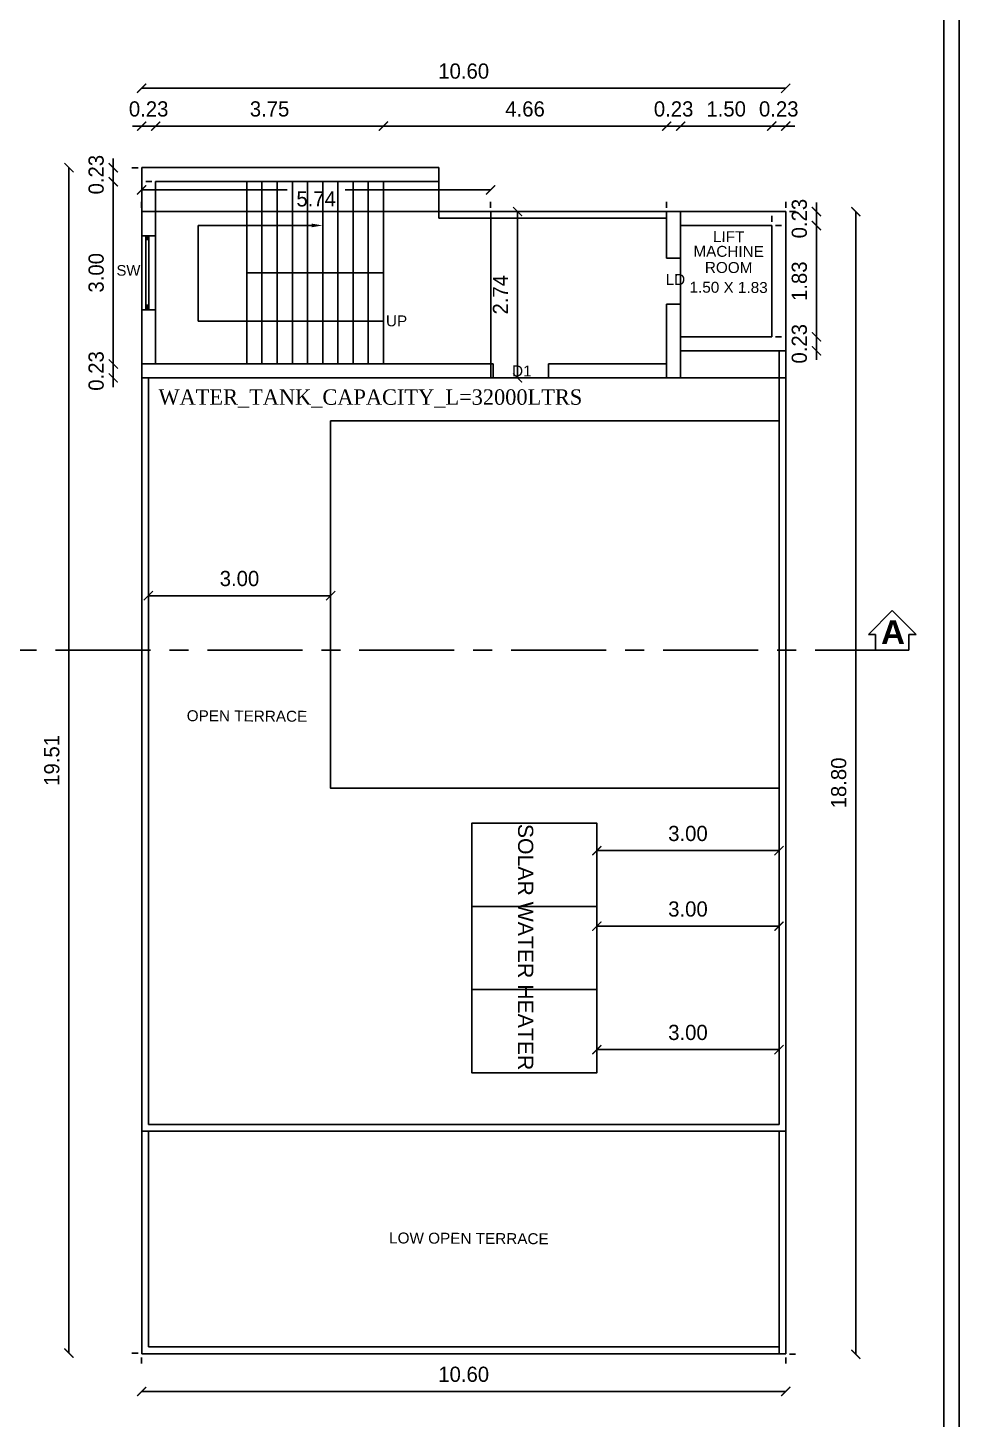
# Model space of a CAD drawing. Header units: metres. Extents: x 0 to 118, y 0 to 55.
# Drawn here: x 68.17 to 83.5, y 12.73 to 35.62 of the extents above; entities that cross this region are included whole.
import ezdxf
from ezdxf import colors
from ezdxf.entities.mleader import LeaderData, LeaderLine
from ezdxf.enums import TextEntityAlignment as Align
from ezdxf.math import Vec2, Vec3

# ---------------------------------------------------------------- set-up
doc = ezdxf.new("R2010")
doc.units = ezdxf.units.M
doc.header["$LTSCALE"] = 25
doc.header["$MEASUREMENT"] = 0
for name, pattern in [('BORDER4', [6, 1, -0.5, 1, -0.5, 1, -0.5, 0, -0.5, 0, -0.5, 0, -0.5]), ('CENTER', [2, 1.25, -0.25, 0.25, -0.25]), ('DOT2', [0.125, 0, -0.125])]:
    doc.linetypes.add(name, pattern=pattern)
for name, color, linetype in [('BLK_1_FLR_4_ROOF_AREA', 54, 'Continuous'), ('BLK_1_STAIR_HEADROOM', 7, 'Continuous'), ('BLK_1_TERRACESERVICE_UTILITYDISTANCE', 1, 'Continuous'), ('SOLAR_PANEL', 3, 'Continuous'), ('SOLAR_WATER_HEATER', 1, 'Continuous'), ('WATER_TANK_CALCULATION', 7, 'Continuous')]:
    doc.layers.add(name, color=color, linetype=linetype)
doc.styles.add('ARIAL', font='arial.ttf')
doc.styles.add('Arial-Bold', font='arialbd.ttf', dxfattribs={"height": 10})
doc.styles.add('ED', font='romantic.ttf', dxfattribs={"width": 0.96})
doc.styles.add('SANSSERIF', font='sas_____.pfb')
doc.styles.add('USA TEXT', font='GOTHIC.TTF')
doc.dimstyles.new('1-200-GD', dxfattribs={"dimtxt": 0.25, "dimasz": 0.15, "dimexe": 0.1, "dimexo": 0.06, "dimgap": 0.15, "dimtad": 1, "dimzin": 3, "dimdsep": 46, "dimtxsty": 'USA TEXT', "dimblk": 'ARCHTICK', "dimcen": 0, "dimclrd": 252, "dimclrt": 12, "dimadec": 0, "dimazin": 0, "dimtfac": 1, "dimtix": 1, "dimtmove": 2, "dimatfit": 3, "dimldrblk": 'OPEN90', "dimfxl": 0, "dimtolj": 1, "dimtzin": 0, "dimarcsym": 0})

# ---------------------------------------------------------------- blocks, each defined once
blk = doc.blocks.new('_ArchTick')
at = {"color": 0, "linetype": 'ByBlock', "const_width": 0.15}
blk.add_lwpolyline([(-0.5, -0.5), (0.5, 0.5)], dxfattribs=at)
blk = doc.blocks.new('*D145')
at = {"lineweight": -2}
for p, q in [((70.041, 34.005), (69.891, 34.005)), ((70.041, 34.005), (70.271, 34.005)), ((70.271, 34.005), (70.421, 34.005))]:
    blk.add_line(p, q, dxfattribs=at)
at = {"color": 0, "linetype": 'DOT2', "lineweight": -2}
for p, q in [((70.041, 32.658), (70.041, 34.105)), ((70.271, 32.428), (70.271, 34.105))]:
    blk.add_line(p, q, dxfattribs=at)
at = {"layer": 'Defpoints', "color": 0}
for p in [(70.271, 34.005), (70.041, 32.598), (70.271, 32.368)]:
    blk.add_point(p, dxfattribs=at)
at = {"lineweight": -2, "xscale": 0.15, "yscale": 0.15, "zscale": 0.15}
blk.add_blockref('_ArchTick', (70.041, 34.005), dxfattribs=at)
at = {"lineweight": -2, "xscale": 0.15, "yscale": 0.15, "zscale": 0.15, "rotation": 180}
blk.add_blockref('_ArchTick', (70.271, 34.005), dxfattribs=at)
at = {"insert": (70.156, 34.286), "char_height": 0.25, "attachment_point": 5, "style": 'USA TEXT'}
blk.add_mtext('\\A1;0.23', dxfattribs=at)
blk = doc.blocks.new('_Open90')
at = {"color": 0, "linetype": 'ByBlock', "lineweight": -2}
for p, q in [((0, 0), (-1, 0)), ((-0.5, 0.5), (0, 0)), ((0, 0), (-0.5, -0.5))]:
    blk.add_line(p, q, dxfattribs=at)
blk = doc.blocks.new('*D146')
at = {"color": 0, "linetype": 'DOT2', "lineweight": -2}
for p, q in [((70.271, 32.428), (70.271, 34.105)), ((74.021, 32.658), (74.021, 34.105))]:
    blk.add_line(p, q, dxfattribs=at)
at = {"lineweight": -2}
blk.add_line((70.271, 34.005), (74.021, 34.005), dxfattribs=at)
at = {"layer": 'Defpoints', "color": 0}
for p in [(74.021, 34.005), (74.021, 32.598), (70.271, 32.368)]:
    blk.add_point(p, dxfattribs=at)
at = {"lineweight": -2, "xscale": 0.15, "yscale": 0.15, "zscale": 0.15, "rotation": 180}
blk.add_blockref('_ArchTick', (70.271, 34.005), dxfattribs=at)
at = {"lineweight": -2, "xscale": 0.15, "yscale": 0.15, "zscale": 0.15}
blk.add_blockref('_ArchTick', (74.021, 34.005), dxfattribs=at)
at = {"insert": (72.146, 34.286), "char_height": 0.25, "attachment_point": 5, "style": 'USA TEXT'}
blk.add_mtext('\\A1;3.75', dxfattribs=at)
blk = doc.blocks.new('*D147')
at = {"color": 0, "linetype": 'DOT2', "lineweight": -2}
for p, q in [((74.021, 32.658), (74.021, 34.105)), ((78.681, 32.658), (78.681, 34.105))]:
    blk.add_line(p, q, dxfattribs=at)
at = {"lineweight": -2}
blk.add_line((74.021, 34.005), (78.681, 34.005), dxfattribs=at)
at = {"layer": 'Defpoints', "color": 0}
for p in [(78.681, 34.005), (74.021, 32.598), (78.681, 32.598)]:
    blk.add_point(p, dxfattribs=at)
at = {"lineweight": -2, "xscale": 0.15, "yscale": 0.15, "zscale": 0.15, "rotation": 180}
blk.add_blockref('_ArchTick', (74.021, 34.005), dxfattribs=at)
at = {"lineweight": -2, "xscale": 0.15, "yscale": 0.15, "zscale": 0.15}
blk.add_blockref('_ArchTick', (78.681, 34.005), dxfattribs=at)
at = {"insert": (76.351, 34.286), "char_height": 0.25, "attachment_point": 5, "style": 'USA TEXT'}
blk.add_mtext('\\A1;4.66', dxfattribs=at)
blk = doc.blocks.new('*D148')
at = {"lineweight": -2}
for p, q in [((78.681, 34.005), (78.531, 34.005)), ((78.681, 34.005), (78.911, 34.005)), ((78.911, 34.005), (79.061, 34.005))]:
    blk.add_line(p, q, dxfattribs=at)
at = {"color": 0, "linetype": 'DOT2', "lineweight": -2}
for p, q in [((78.681, 32.658), (78.681, 34.105)), ((78.911, 32.428), (78.911, 34.105))]:
    blk.add_line(p, q, dxfattribs=at)
at = {"layer": 'Defpoints', "color": 0}
for p in [(78.911, 34.005), (78.681, 32.598), (78.911, 32.368)]:
    blk.add_point(p, dxfattribs=at)
at = {"lineweight": -2, "xscale": 0.15, "yscale": 0.15, "zscale": 0.15}
blk.add_blockref('_ArchTick', (78.681, 34.005), dxfattribs=at)
at = {"lineweight": -2, "xscale": 0.15, "yscale": 0.15, "zscale": 0.15, "rotation": 180}
blk.add_blockref('_ArchTick', (78.911, 34.005), dxfattribs=at)
at = {"insert": (78.796, 34.286), "char_height": 0.25, "attachment_point": 5, "style": 'USA TEXT'}
blk.add_mtext('\\A1;0.23', dxfattribs=at)
blk = doc.blocks.new('*D149')
at = {"color": 0, "linetype": 'DOT2', "lineweight": -2}
for p, q in [((78.911, 32.428), (78.911, 34.105)), ((80.411, 32.428), (80.411, 34.105))]:
    blk.add_line(p, q, dxfattribs=at)
at = {"lineweight": -2}
blk.add_line((78.911, 34.005), (80.411, 34.005), dxfattribs=at)
at = {"layer": 'Defpoints', "color": 0}
for p in [(80.411, 34.005), (78.911, 32.368), (80.411, 32.368)]:
    blk.add_point(p, dxfattribs=at)
at = {"lineweight": -2, "xscale": 0.15, "yscale": 0.15, "zscale": 0.15, "rotation": 180}
blk.add_blockref('_ArchTick', (78.911, 34.005), dxfattribs=at)
at = {"lineweight": -2, "xscale": 0.15, "yscale": 0.15, "zscale": 0.15}
blk.add_blockref('_ArchTick', (80.411, 34.005), dxfattribs=at)
at = {"insert": (79.661, 34.286), "char_height": 0.25, "attachment_point": 5, "style": 'USA TEXT'}
blk.add_mtext('\\A1;1.50', dxfattribs=at)
blk = doc.blocks.new('*D150')
at = {"lineweight": -2}
for p, q in [((80.411, 34.005), (80.261, 34.005)), ((80.411, 34.005), (80.641, 34.005)), ((80.641, 34.005), (80.791, 34.005))]:
    blk.add_line(p, q, dxfattribs=at)
at = {"color": 0, "linetype": 'DOT2', "lineweight": -2}
for p, q in [((80.411, 32.428), (80.411, 34.105)), ((80.641, 32.428), (80.641, 34.105))]:
    blk.add_line(p, q, dxfattribs=at)
at = {"layer": 'Defpoints', "color": 0}
for p in [(80.641, 34.005), (80.411, 32.368), (80.641, 32.368)]:
    blk.add_point(p, dxfattribs=at)
at = {"lineweight": -2, "xscale": 0.15, "yscale": 0.15, "zscale": 0.15}
blk.add_blockref('_ArchTick', (80.411, 34.005), dxfattribs=at)
at = {"lineweight": -2, "xscale": 0.15, "yscale": 0.15, "zscale": 0.15, "rotation": 180}
blk.add_blockref('_ArchTick', (80.641, 34.005), dxfattribs=at)
at = {"insert": (80.526, 34.286), "char_height": 0.25, "attachment_point": 5, "style": 'USA TEXT'}
blk.add_mtext('\\A1;0.23', dxfattribs=at)
blk = doc.blocks.new('*D151')
at = {"color": 0, "linetype": 'DOT2', "lineweight": -2}
for p, q in [((70.041, 32.658), (70.041, 34.727)), ((80.641, 32.658), (80.641, 34.727))]:
    blk.add_line(p, q, dxfattribs=at)
at = {"lineweight": -2}
blk.add_line((70.041, 34.627), (80.641, 34.627), dxfattribs=at)
at = {"layer": 'Defpoints', "color": 0}
for p in [(80.641, 34.627), (70.041, 32.598), (80.641, 32.598)]:
    blk.add_point(p, dxfattribs=at)
at = {"lineweight": -2, "xscale": 0.15, "yscale": 0.15, "zscale": 0.15, "rotation": 180}
blk.add_blockref('_ArchTick', (70.041, 34.627), dxfattribs=at)
at = {"lineweight": -2, "xscale": 0.15, "yscale": 0.15, "zscale": 0.15}
blk.add_blockref('_ArchTick', (80.641, 34.627), dxfattribs=at)
at = {"insert": (75.341, 34.909), "char_height": 0.25, "attachment_point": 5, "style": 'USA TEXT'}
blk.add_mtext('\\A1;10.60', dxfattribs=at)
blk = doc.blocks.new('*D152')
at = {"lineweight": -2}
for p, q in [((69.574, 33.321), (69.574, 33.471)), ((69.574, 33.321), (69.574, 33.091)), ((69.574, 33.091), (69.574, 32.941))]:
    blk.add_line(p, q, dxfattribs=at)
at = {"color": 0, "linetype": 'DOT2', "lineweight": -2}
for p, q in [((69.981, 33.321), (69.474, 33.321)), ((70.211, 33.091), (69.474, 33.091))]:
    blk.add_line(p, q, dxfattribs=at)
at = {"layer": 'Defpoints', "color": 0}
for p in [(70.041, 33.321), (69.574, 33.091), (70.271, 33.091)]:
    blk.add_point(p, dxfattribs=at)
at = {"lineweight": -2, "xscale": 0.15, "yscale": 0.15, "zscale": 0.15}
for p, rotation in [((69.574, 33.321), 270), ((69.574, 33.091), 90)]:
    blk.add_blockref('_ArchTick', p, dxfattribs=dict(at, rotation=rotation))
at = {"insert": (69.293, 33.206), "char_height": 0.25, "attachment_point": 5, "rotation": 90, "style": 'USA TEXT'}
blk.add_mtext('\\A1;0.23', dxfattribs=at)
blk = doc.blocks.new('*D153')
at = {"color": 0, "linetype": 'DOT2', "lineweight": -2}
for p, q in [((70.211, 33.091), (69.474, 33.091)), ((70.211, 30.091), (69.474, 30.091))]:
    blk.add_line(p, q, dxfattribs=at)
at = {"lineweight": -2}
blk.add_line((69.574, 33.091), (69.574, 30.091), dxfattribs=at)
at = {"layer": 'Defpoints', "color": 0}
for p in [(70.271, 33.091), (69.574, 30.091), (70.271, 30.091)]:
    blk.add_point(p, dxfattribs=at)
at = {"lineweight": -2, "xscale": 0.15, "yscale": 0.15, "zscale": 0.15}
for p, rotation in [((69.574, 33.091), 90), ((69.574, 30.091), 270)]:
    blk.add_blockref('_ArchTick', p, dxfattribs=dict(at, rotation=rotation))
at = {"insert": (69.293, 31.591), "char_height": 0.25, "attachment_point": 5, "rotation": 90, "style": 'USA TEXT'}
blk.add_mtext('\\A1;3.00', dxfattribs=at)
blk = doc.blocks.new('*D154')
at = {"lineweight": -2}
for p, q in [((69.574, 30.091), (69.574, 30.241)), ((69.574, 30.091), (69.574, 29.861)), ((69.574, 29.861), (69.574, 29.711))]:
    blk.add_line(p, q, dxfattribs=at)
at = {"color": 0, "linetype": 'DOT2', "lineweight": -2}
for p, q in [((70.211, 30.091), (69.474, 30.091)), ((70.211, 29.861), (69.474, 29.861))]:
    blk.add_line(p, q, dxfattribs=at)
at = {"layer": 'Defpoints', "color": 0}
for p in [(70.271, 30.091), (69.574, 29.861), (70.271, 29.861)]:
    blk.add_point(p, dxfattribs=at)
at = {"lineweight": -2, "xscale": 0.15, "yscale": 0.15, "zscale": 0.15}
for p, rotation in [((69.574, 30.091), 270), ((69.574, 29.861), 90)]:
    blk.add_blockref('_ArchTick', p, dxfattribs=dict(at, rotation=rotation))
at = {"insert": (69.293, 29.976), "char_height": 0.25, "attachment_point": 5, "rotation": 90, "style": 'USA TEXT'}
blk.add_mtext('\\A1;0.23', dxfattribs=at)
blk = doc.blocks.new('*D155')
at = {"color": 0, "linetype": 'DOT2', "lineweight": -2}
for p, q in [((69.981, 33.321), (68.745, 33.321)), ((69.981, 13.815), (68.745, 13.815))]:
    blk.add_line(p, q, dxfattribs=at)
at = {"lineweight": -2}
blk.add_line((68.845, 33.321), (68.845, 13.815), dxfattribs=at)
at = {"layer": 'Defpoints', "color": 0}
for p in [(70.041, 33.321), (68.845, 13.815), (70.041, 13.815)]:
    blk.add_point(p, dxfattribs=at)
at = {"lineweight": -2, "xscale": 0.15, "yscale": 0.15, "zscale": 0.15}
for p, rotation in [((68.845, 33.321), 90), ((68.845, 13.815), 270)]:
    blk.add_blockref('_ArchTick', p, dxfattribs=dict(at, rotation=rotation))
at = {"insert": (68.563, 23.568), "char_height": 0.25, "attachment_point": 5, "rotation": 90, "style": 'USA TEXT'}
blk.add_mtext('\\A1;19.51', dxfattribs=at)
blk = doc.blocks.new('*D156')
at = {"lineweight": -2}
for p, q in [((81.147, 32.598), (81.147, 32.748)), ((81.147, 32.598), (81.147, 32.368)), ((81.147, 32.368), (81.147, 32.218))]:
    blk.add_line(p, q, dxfattribs=at)
at = {"color": 0, "linetype": 'DOT2', "lineweight": -2}
for p, q in [((80.701, 32.598), (81.247, 32.598)), ((80.471, 32.368), (81.247, 32.368))]:
    blk.add_line(p, q, dxfattribs=at)
at = {"layer": 'Defpoints', "color": 0}
for p in [(80.641, 32.598), (80.411, 32.368), (81.147, 32.368)]:
    blk.add_point(p, dxfattribs=at)
at = {"lineweight": -2, "xscale": 0.15, "yscale": 0.15, "zscale": 0.15}
for p, rotation in [((81.147, 32.598), 270), ((81.147, 32.368), 90)]:
    blk.add_blockref('_ArchTick', p, dxfattribs=dict(at, rotation=rotation))
at = {"insert": (80.866, 32.483), "char_height": 0.25, "attachment_point": 5, "rotation": 90, "style": 'USA TEXT'}
blk.add_mtext('\\A1;0.23', dxfattribs=at)
blk = doc.blocks.new('*D157')
at = {"color": 0, "linetype": 'DOT2', "lineweight": -2}
for p, q in [((80.471, 32.368), (81.247, 32.368)), ((80.471, 30.538), (81.247, 30.538))]:
    blk.add_line(p, q, dxfattribs=at)
at = {"lineweight": -2}
blk.add_line((81.147, 32.368), (81.147, 30.538), dxfattribs=at)
at = {"layer": 'Defpoints', "color": 0}
for p in [(80.411, 32.368), (80.411, 30.538), (81.147, 30.538)]:
    blk.add_point(p, dxfattribs=at)
at = {"lineweight": -2, "xscale": 0.15, "yscale": 0.15, "zscale": 0.15}
for p, rotation in [((81.147, 32.368), 90), ((81.147, 30.538), 270)]:
    blk.add_blockref('_ArchTick', p, dxfattribs=dict(at, rotation=rotation))
at = {"insert": (80.866, 31.453), "char_height": 0.25, "attachment_point": 5, "rotation": 90, "style": 'USA TEXT'}
blk.add_mtext('\\A1;1.83', dxfattribs=at)
blk = doc.blocks.new('*D158')
at = {"lineweight": -2}
for p, q in [((81.147, 30.538), (81.147, 30.688)), ((81.147, 30.538), (81.147, 30.308)), ((81.147, 30.308), (81.147, 30.158))]:
    blk.add_line(p, q, dxfattribs=at)
at = {"color": 0, "linetype": 'DOT2', "lineweight": -2}
for p, q in [((80.471, 30.538), (81.247, 30.538)), ((80.471, 30.308), (81.247, 30.308))]:
    blk.add_line(p, q, dxfattribs=at)
at = {"layer": 'Defpoints', "color": 0}
for p in [(80.411, 30.538), (80.411, 30.308), (81.147, 30.308)]:
    blk.add_point(p, dxfattribs=at)
at = {"lineweight": -2, "xscale": 0.15, "yscale": 0.15, "zscale": 0.15}
for p, rotation in [((81.147, 30.538), 270), ((81.147, 30.308), 90)]:
    blk.add_blockref('_ArchTick', p, dxfattribs=dict(at, rotation=rotation))
at = {"insert": (80.866, 30.423), "char_height": 0.25, "attachment_point": 5, "rotation": 90, "style": 'USA TEXT'}
blk.add_mtext('\\A1;0.23', dxfattribs=at)
blk = doc.blocks.new('*D159')
at = {"color": 0, "linetype": 'DOT2', "lineweight": -2}
for p, q in [((80.701, 32.598), (81.895, 32.598)), ((80.701, 13.795), (81.895, 13.795))]:
    blk.add_line(p, q, dxfattribs=at)
at = {"lineweight": -2}
blk.add_line((81.795, 32.598), (81.795, 13.795), dxfattribs=at)
at = {"layer": 'Defpoints', "color": 0}
for p in [(80.641, 32.598), (80.641, 13.795), (81.795, 13.795)]:
    blk.add_point(p, dxfattribs=at)
at = {"lineweight": -2, "xscale": 0.15, "yscale": 0.15, "zscale": 0.15}
for p, rotation in [((81.795, 32.598), 90), ((81.795, 13.795), 270)]:
    blk.add_blockref('_ArchTick', p, dxfattribs=dict(at, rotation=rotation))
at = {"insert": (81.514, 23.197), "char_height": 0.25, "attachment_point": 5, "rotation": 90, "style": 'USA TEXT'}
blk.add_mtext('\\A1;18.80', dxfattribs=at)
blk = doc.blocks.new('*D160')
at = {"color": 0, "linetype": 'DOT2', "lineweight": -2}
for p, q in [((70.041, 13.745), (70.041, 13.084)), ((80.641, 13.745), (80.641, 13.084))]:
    blk.add_line(p, q, dxfattribs=at)
at = {"lineweight": -2}
blk.add_line((70.041, 13.184), (80.641, 13.184), dxfattribs=at)
at = {"layer": 'Defpoints', "color": 0}
for p in [(70.041, 13.805), (80.641, 13.805), (80.641, 13.184)]:
    blk.add_point(p, dxfattribs=at)
at = {"lineweight": -2, "xscale": 0.15, "yscale": 0.15, "zscale": 0.15, "rotation": 180}
blk.add_blockref('_ArchTick', (70.041, 13.184), dxfattribs=at)
at = {"lineweight": -2, "xscale": 0.15, "yscale": 0.15, "zscale": 0.15}
blk.add_blockref('_ArchTick', (80.641, 13.184), dxfattribs=at)
at = {"insert": (75.341, 13.465), "char_height": 0.25, "attachment_point": 5, "style": 'USA TEXT'}
blk.add_mtext('\\A1;10.60', dxfattribs=at)
blk = doc.blocks.new('*D188')
at = {"layer": 'BLK_1_TERRACESERVICE_UTILITYDISTANCE', "color": 1, "linetype": 'DOT2', "lineweight": -2}
for p, q in [((77.532, 21.76), (77.532, 22.183)), ((80.531, 21.76), (80.531, 22.183))]:
    blk.add_line(p, q, dxfattribs=at)
at = {"layer": 'BLK_1_TERRACESERVICE_UTILITYDISTANCE', "color": 1, "lineweight": -2}
blk.add_line((77.532, 22.083), (80.531, 22.083), dxfattribs=at)
at = {"layer": 'Defpoints', "color": 0}
for p in [(80.531, 22.083), (77.532, 21.7), (80.531, 21.7)]:
    blk.add_point(p, dxfattribs=at)
at = {"layer": 'BLK_1_TERRACESERVICE_UTILITYDISTANCE', "color": 1, "lineweight": -2, "xscale": 0.15, "yscale": 0.15, "zscale": 0.15, "rotation": 180}
blk.add_blockref('_ArchTick', (77.532, 22.083), dxfattribs=at)
at = {"layer": 'BLK_1_TERRACESERVICE_UTILITYDISTANCE', "color": 1, "lineweight": -2, "xscale": 0.15, "yscale": 0.15, "zscale": 0.15}
blk.add_blockref('_ArchTick', (80.531, 22.083), dxfattribs=at)
at = {"layer": 'BLK_1_TERRACESERVICE_UTILITYDISTANCE', "color": 1, "insert": (79.032, 22.364), "char_height": 0.25, "attachment_point": 5, "style": 'USA TEXT'}
blk.add_mtext('\\A1;3.00', dxfattribs=at)
blk = doc.blocks.new('*D189')
at = {"layer": 'BLK_1_TERRACESERVICE_UTILITYDISTANCE', "color": 1, "linetype": 'DOT2', "lineweight": -2}
for p, q in [((77.532, 20.517), (77.532, 20.94)), ((80.531, 20.517), (80.531, 20.94))]:
    blk.add_line(p, q, dxfattribs=at)
at = {"layer": 'BLK_1_TERRACESERVICE_UTILITYDISTANCE', "color": 1, "lineweight": -2}
blk.add_line((77.532, 20.84), (80.531, 20.84), dxfattribs=at)
at = {"layer": 'Defpoints', "color": 0}
for p in [(80.531, 20.84), (77.532, 20.457), (80.531, 20.457)]:
    blk.add_point(p, dxfattribs=at)
at = {"layer": 'BLK_1_TERRACESERVICE_UTILITYDISTANCE', "color": 1, "lineweight": -2, "xscale": 0.15, "yscale": 0.15, "zscale": 0.15, "rotation": 180}
blk.add_blockref('_ArchTick', (77.532, 20.84), dxfattribs=at)
at = {"layer": 'BLK_1_TERRACESERVICE_UTILITYDISTANCE', "color": 1, "lineweight": -2, "xscale": 0.15, "yscale": 0.15, "zscale": 0.15}
blk.add_blockref('_ArchTick', (80.531, 20.84), dxfattribs=at)
at = {"layer": 'BLK_1_TERRACESERVICE_UTILITYDISTANCE', "color": 1, "insert": (79.032, 21.121), "char_height": 0.25, "attachment_point": 5, "style": 'USA TEXT'}
blk.add_mtext('\\A1;3.00', dxfattribs=at)
blk = doc.blocks.new('*D190')
at = {"layer": 'BLK_1_TERRACESERVICE_UTILITYDISTANCE', "color": 1, "linetype": 'DOT2', "lineweight": -2}
for p, q in [((77.532, 18.485), (77.532, 18.908)), ((80.531, 18.485), (80.531, 18.908))]:
    blk.add_line(p, q, dxfattribs=at)
at = {"layer": 'BLK_1_TERRACESERVICE_UTILITYDISTANCE', "color": 1, "lineweight": -2}
blk.add_line((77.532, 18.808), (80.531, 18.808), dxfattribs=at)
at = {"layer": 'Defpoints', "color": 0}
for p in [(80.531, 18.808), (77.532, 18.425), (80.531, 18.425)]:
    blk.add_point(p, dxfattribs=at)
at = {"layer": 'BLK_1_TERRACESERVICE_UTILITYDISTANCE', "color": 1, "lineweight": -2, "xscale": 0.15, "yscale": 0.15, "zscale": 0.15, "rotation": 180}
blk.add_blockref('_ArchTick', (77.532, 18.808), dxfattribs=at)
at = {"layer": 'BLK_1_TERRACESERVICE_UTILITYDISTANCE', "color": 1, "lineweight": -2, "xscale": 0.15, "yscale": 0.15, "zscale": 0.15}
blk.add_blockref('_ArchTick', (80.531, 18.808), dxfattribs=at)
at = {"layer": 'BLK_1_TERRACESERVICE_UTILITYDISTANCE', "color": 1, "insert": (79.032, 19.09), "char_height": 0.25, "attachment_point": 5, "style": 'USA TEXT'}
blk.add_mtext('\\A1;3.00', dxfattribs=at)
blk = doc.blocks.new('*D191')
at = {"layer": 'BLK_1_TERRACESERVICE_UTILITYDISTANCE', "color": 3, "linetype": 'DOT2', "lineweight": -2}
for p, q in [((70.151, 26.283), (70.151, 26.178)), ((73.151, 26.283), (73.151, 26.178))]:
    blk.add_line(p, q, dxfattribs=at)
at = {"layer": 'BLK_1_TERRACESERVICE_UTILITYDISTANCE', "color": 3, "lineweight": -2}
blk.add_line((70.151, 26.278), (73.151, 26.278), dxfattribs=at)
at = {"layer": 'Defpoints', "color": 0}
for p in [(70.151, 26.343), (73.151, 26.343), (73.151, 26.278)]:
    blk.add_point(p, dxfattribs=at)
at = {"layer": 'BLK_1_TERRACESERVICE_UTILITYDISTANCE', "color": 3, "lineweight": -2, "xscale": 0.15, "yscale": 0.15, "zscale": 0.15, "rotation": 180}
blk.add_blockref('_ArchTick', (70.151, 26.278), dxfattribs=at)
at = {"layer": 'BLK_1_TERRACESERVICE_UTILITYDISTANCE', "color": 3, "lineweight": -2, "xscale": 0.15, "yscale": 0.15, "zscale": 0.15}
blk.add_blockref('_ArchTick', (73.151, 26.278), dxfattribs=at)
at = {"layer": 'BLK_1_TERRACESERVICE_UTILITYDISTANCE', "color": 3, "insert": (71.651, 26.559), "char_height": 0.25, "attachment_point": 5, "style": 'USA TEXT'}
blk.add_mtext('\\A1;3.00', dxfattribs=at)
blk = doc.blocks.new('*D200')
at = {"color": 0, "linetype": 'DOT2', "lineweight": -2}
for p, q in [((70.041, 32.658), (70.041, 33.055)), ((75.785, 32.658), (75.785, 33.055))]:
    blk.add_line(p, q, dxfattribs=at)
at = {"lineweight": -2}
for p, q in [((70.041, 32.955), (72.438, 32.955)), ((75.785, 32.955), (73.389, 32.955))]:
    blk.add_line(p, q, dxfattribs=at)
at = {"layer": 'Defpoints', "color": 0}
for p in [(70.041, 32.955), (70.041, 32.598), (75.785, 32.598)]:
    blk.add_point(p, dxfattribs=at)
at = {"lineweight": -2, "xscale": 0.15, "yscale": 0.15, "zscale": 0.15, "rotation": 180}
blk.add_blockref('_ArchTick', (70.041, 32.955), dxfattribs=at)
at = {"lineweight": -2, "xscale": 0.15, "yscale": 0.15, "zscale": 0.15}
blk.add_blockref('_ArchTick', (75.785, 32.955), dxfattribs=at)
at = {"insert": (72.913, 32.806), "char_height": 0.25, "attachment_point": 5, "style": 'USA TEXT'}
blk.add_mtext('\\A1;5.74', dxfattribs=at)
blk = doc.blocks.new('*D201')
at = {"color": 0, "linetype": 'DOT2', "lineweight": -2}
for p, q in [((75.845, 32.598), (76.328, 32.598)), ((75.845, 29.861), (76.328, 29.861))]:
    blk.add_line(p, q, dxfattribs=at)
at = {"lineweight": -2}
blk.add_line((76.228, 32.598), (76.228, 29.861), dxfattribs=at)
at = {"layer": 'Defpoints', "color": 0}
for p in [(75.785, 32.598), (75.785, 29.861), (76.228, 29.861)]:
    blk.add_point(p, dxfattribs=at)
at = {"lineweight": -2, "xscale": 0.15, "yscale": 0.15, "zscale": 0.15}
for p, rotation in [((76.228, 32.598), 90), ((76.228, 29.861), 270)]:
    blk.add_blockref('_ArchTick', p, dxfattribs=dict(at, rotation=rotation))
at = {"insert": (75.946, 31.23), "char_height": 0.25, "attachment_point": 5, "rotation": 90, "style": 'USA TEXT'}
blk.add_mtext('\\A1;2.74', dxfattribs=at)

msp = doc.modelspace()

# ---------------------------------------------------------------- linework, layer by layer
for p, q in [((70.04149, 33.32123), (74.93149, 33.32123)), ((70.04149, 33.32123), (70.04149, 29.86123)), ((74.93149, 33.32123), (74.93149, 32.48784)), ((70.27149, 33.09123), (74.93149, 33.09123)), ((70.27149, 33.09123), (70.27149, 30.09123)), ((71.77149, 33.09123), (71.77149, 30.09123)), ((72.02149, 33.09123), (72.02149, 30.09123)), ((72.27149, 33.09123), (72.27149, 30.09123)), ((72.52149, 33.09123), (72.52149, 30.09123)), ((72.77149, 33.09123), (72.77149, 30.09123)), ((73.02149, 33.09123), (73.02149, 30.09123)), ((73.27149, 33.09123), (73.27149, 30.09123)), ((73.52149, 33.09123), (73.52149, 30.09123)), ((73.77149, 33.09123), (73.77149, 30.09123)), ((74.02149, 33.09123), (74.02149, 30.09123)), ((78.68134, 32.59784), (74.93149, 32.59784)), ((78.68134, 32.59784), (80.64134, 32.59784)), ((78.68134, 32.59784), (78.68134, 31.83284)), ((80.64134, 32.59784), (80.64134, 13.80537)), ((70.97165, 30.79373), (70.97165, 32.37052)), ((78.68134, 32.48784), (74.93149, 32.48784)), ((78.91134, 32.36784), (80.41134, 32.36784)), ((78.91134, 32.36784), (78.91134, 31.83284)), ((80.41134, 32.36784), (80.41134, 30.53784)), ((78.91134, 31.83284), (78.68134, 31.83284)), ((74.02149, 31.59123), (71.77149, 31.59123)), ((78.68134, 31.07284), (78.68134, 29.86123)), ((78.91134, 31.07284), (78.68134, 31.07284)), ((78.91134, 31.07284), (78.91134, 30.53784)), ((74.02149, 30.79373), (70.97165, 30.79373)), ((78.91134, 30.53784), (80.41134, 30.53784)), ((78.91134, 30.30784), (80.64134, 30.30784)), ((78.91134, 30.30784), (78.91134, 29.86123)), ((80.53134, 30.30784), (80.53134, 17.57515)), ((74.02149, 30.09123), (70.04149, 30.09123)), ((70.27149, 30.09123), (75.82544, 30.09123)), ((75.82544, 30.09123), (75.82544, 29.86123)), ((76.73544, 30.09123), (78.68134, 30.09123)), ((76.73544, 30.09123), (76.73544, 29.86123)), ((70.04149, 29.86123), (75.82544, 29.86123)), ((70.15149, 29.86123), (70.15149, 17.57537)), ((75.82544, 29.86123), (76.73544, 29.86123)), ((76.73544, 29.86123), (78.91134, 29.86123)), ((70.04149, 29.13784), (70.04149, 13.80537)), ((70.04149, 17.46537), (80.64134, 17.46515)), ((70.15149, 17.57537), (74.31649, 17.57537)), ((70.15149, 17.46537), (70.15149, 13.91537)), ((80.53134, 17.57515), (74.31649, 17.57515)), ((80.53134, 17.46515), (80.53134, 13.80537)), ((70.04149, 13.80537), (80.64134, 13.80537)), ((70.15149, 13.91537), (80.53134, 13.91537))]:
    msp.add_line(p, q)
at = {"lineweight": -2, "ltscale": 20}
for p, q in [((70.10899, 32.20123), (70.10899, 30.98123)), ((70.10899, 32.20123), (70.10899, 30.98123)), ((70.15899, 32.20123), (70.15899, 30.98123)), ((70.15899, 32.20123), (70.15899, 30.98123)), ((82.12019, 25.38091), (82.66815, 25.38091))]:
    msp.add_line(p, q, dxfattribs=at)
at = {"linetype": 'BORDER4', "lineweight": -2, "ltscale": 25}
for p, q in [((82.39417, 26.03462), (82.00063, 25.64108)), ((82.39417, 26.03462), (82.78772, 25.64108)), ((82.12019, 25.64108), (82.00063, 25.64108)), ((82.12019, 25.64108), (82.12019, 25.38091)), ((82.66815, 25.64108), (82.66815, 25.38091)), ((82.66815, 25.64108), (82.78772, 25.64108))]:
    msp.add_line(p, q, dxfattribs=at)
at = {"linetype": 'CENTER', "ltscale": 0.05}
msp.add_line((18.62359, 25.38091), (82.66815, 25.38091), dxfattribs=at)
for points in [[(0, 54.95626), (83.49573, 54.95626), (83.49573, 0), (0, 0)], [(0.25, 54.70626), (83.24573, 54.70626), (83.24573, 0.25), (0.25, 0.25)], [(70.27149, 32.20123), (70.04149, 32.20123), (70.04149, 30.98123), (70.27149, 30.98123)]]:
    msp.add_lwpolyline(points, close=True)
at = {"lineweight": -2, "ltscale": 20}
msp.add_lwpolyline([(70.15899, 30.98123), (70.10899, 30.98123), (70.10899, 31.05623), (70.15899, 31.05623)], close=True, dxfattribs=at)
msp.add_lwpolyline([(70.15899, 30.98123), (70.10899, 30.98123), (70.10899, 31.05623), (70.15899, 31.05623)], close=True, dxfattribs=at)
for points in [[(70.15899, 32.20123), (70.10899, 32.20123), (70.15899, 32.12623), (70.10899, 32.12623)], [(70.15899, 32.20123), (70.10899, 32.20123), (70.15899, 32.12623), (70.10899, 32.12623)], [(70.15899, 30.98123), (70.10899, 30.98123), (70.15899, 31.05623), (70.10899, 31.05623)], [(70.15899, 30.98123), (70.10899, 30.98123), (70.15899, 31.05623), (70.10899, 31.05623)]]:
    msp.add_solid(points, dxfattribs=at)
at = {"layer": 'BLK_1_FLR_4_ROOF_AREA', "color": 54}
msp.add_lwpolyline([(70.04149, 29.86123), (80.64134, 29.86123), (80.64134, 17.46515), (70.04149, 17.46515)], close=True, dxfattribs=at)
at = {"layer": 'BLK_1_STAIR_HEADROOM', "color": 1}
msp.add_lwpolyline([(70.04149, 33.32123), (70.04149, 29.86123), (78.91134, 29.86123), (78.91134, 32.59784), (74.93149, 32.59784), (74.93149, 33.32123), (70.04149, 33.32123)], close=True, dxfattribs=at)
at = {"layer": 'SOLAR_PANEL', "color": 3}
msp.add_lwpolyline([(80.53134, 29.15344), (73.15149, 29.15344), (73.15149, 23.1088), (80.53134, 23.1088)], close=True, dxfattribs=at)
at = {"layer": 'SOLAR_WATER_HEATER', "color": 1}
for points in [[(77.53185, 21.16508), (75.47699, 21.16508), (75.47699, 22.53499), (77.53185, 22.53499)], [(77.53185, 19.79517), (75.47699, 19.79517), (75.47699, 21.16508), (77.53185, 21.16508)], [(77.53185, 19.79517), (75.47699, 19.79517), (75.47699, 18.42526), (77.53185, 18.42526)]]:
    msp.add_lwpolyline(points, close=True, dxfattribs=at)
at = {"layer": 'WATER_TANK_CALCULATION', "color": 150, "linetype": 'ByBlock'}
msp.add_lwpolyline([(70.04149, 32.59784), (70.04149, 29.86123), (75.78538, 29.86123), (75.78538, 32.59784)], close=True, dxfattribs=at)

# ---------------------------------------------------------------- texts
at = {"style": 'SANSSERIF'}
for s, p in [('LIFT', (79.70154, 32.18516)), ('MACHINE', (79.70154, 31.94335)), ('ROOM', (79.70154, 31.67792)), ('LD', (78.82545, 31.48109)), ('1.50 X 1.83', (79.70154, 31.35198)), ('UP', (74.23634, 30.79956)), ('D1', (76.29795, 29.97582)), ('OPEN TERRACE', (71.77476, 24.29817)), ('LOW OPEN TERRACE', (75.42699, 15.70285))]:
    msp.add_text(s, height=0.18, rotation=359.698808, dxfattribs=at).set_placement(p, align=Align.MIDDLE_CENTER)
at = {"color": 7, "lineweight": -2, "style": 'ARIAL'}
msp.add_text('SW', height=0.175, dxfattribs=at).set_placement((69.62681, 31.54374))
at = {"linetype": 'BORDER4', "lineweight": -2, "ltscale": 25, "style": 'Arial-Bold'}
msp.add_text('A', height=0.39072, dxfattribs=at).set_placement((82.40675, 25.67709), align=Align.MIDDLE_CENTER)
at = {"insert": (76.3593, 20.49564, 0.00517), "char_height": 0.25, "attachment_point": 5, "rotation": 270}
msp.add_mtext('{\\fArial|b0|i0|c0|p34;SOLAR WATER HEATER }', dxfattribs=at)
at = {"layer": 'WATER_TANK_CALCULATION', "color": 150, "linetype": 'ByBlock', "insert": (70.31798, 29.67356), "char_height": 0.2537879, "attachment_point": 1, "style": 'ED'}
msp.add_mtext_dynamic_manual_height_columns('WATER_TANK_CAPACITY_L=32000LTRS', width=6.8667001, gutter_width=1.26894, heights=[0], dxfattribs=at)

# ---------------------------------------------------------------- dimensions: what is measured, and where the dimension line sits
for base, p1, p2, picture, middle in [((80.64134, 34.62727), (70.04149, 32.59784), (80.64134, 32.59784), '*D151', (75.34141, 34.90856)), ((70.27149, 34.00452), (70.04149, 32.59784), (70.27149, 32.36784), '*D145', (70.15649, 34.28581)), ((74.02149, 34.00452), (70.27149, 32.36784), (74.02149, 32.59784), '*D146', (72.14649, 34.28581)), ((78.68134, 34.00452), (74.02149, 32.59784), (78.68134, 32.59784), '*D147', (76.35141, 34.28581)), ((78.91134, 34.00452), (78.68134, 32.59784), (78.91134, 32.36784), '*D148', (78.79634, 34.28581)), ((80.41134, 34.00452), (78.91134, 32.36784), (80.41134, 32.36784), '*D149', (79.66134, 34.28581)), ((80.64134, 34.00452), (80.41134, 32.36784), (80.64134, 32.36784), '*D150', (80.52634, 34.28581)), ((80.64134, 13.18381), (70.04149, 13.80537), (80.64134, 13.80537), '*D160', (75.34141, 13.4651))]:
    dim = msp.add_linear_dim(base=base, p1=p1, p2=p2, dimstyle='1-200-GD', override={"dimclrd": 256, "dimclrt": 256})
    dim.commit()
    dim.dimension.update_dxf_attribs({"geometry": picture, "text_midpoint": middle})
for base, p1, p2, picture, middle in [((69.57443, 33.09123), (70.04149, 33.32123), (70.27149, 33.09123), '*D152', (69.29314, 33.20623)), ((68.84473, 13.81537), (70.04149, 33.32123), (70.04149, 13.81537), '*D155', (68.56345, 23.5683)), ((69.57443, 30.09123), (70.27149, 33.09123), (70.27149, 30.09123), '*D153', (69.29314, 31.59123)), ((81.14722, 32.36784), (80.64134, 32.59784), (80.41134, 32.36784), '*D156', (80.86594, 32.48284)), ((76.22778, 29.86123), (75.78538, 32.59784), (75.78538, 29.86123), '*D201', (75.94649, 31.22953)), ((81.79495, 13.79537), (80.64134, 32.59784), (80.64134, 13.79537), '*D159', (81.51366, 23.1966)), ((81.14722, 30.53784), (80.41134, 32.36784), (80.41134, 30.53784), '*D157', (80.86594, 31.45284)), ((81.14722, 30.30784), (80.41134, 30.53784), (80.41134, 30.30784), '*D158', (80.86594, 30.42284)), ((69.57443, 29.86123), (70.27149, 30.09123), (70.27149, 29.86123), '*D154', (69.29314, 29.97623))]:
    dim = msp.add_linear_dim(base=base, p1=p1, p2=p2, angle=90, dimstyle='1-200-GD', override={"dimclrd": 256, "dimclrt": 256})
    dim.commit()
    dim.dimension.update_dxf_attribs({"geometry": picture, "text_midpoint": middle})
dim = msp.add_linear_dim(base=(70.04149, 32.9546), p1=(75.78538, 32.59784), p2=(70.04149, 32.59784), dimstyle='1-200-GD', override={"dimclrd": 256, "dimclrt": 256})
dim.commit()
dim.dimension.update_dxf_attribs({"geometry": '*D200', "text_midpoint": (72.91343, 32.80566), "dimtype": 160})
at = {"layer": 'BLK_1_TERRACESERVICE_UTILITYDISTANCE', "color": 3}
dim = msp.add_linear_dim(base=(73.15149, 26.278), p1=(70.15149, 26.34264), p2=(73.15149, 26.34264), dimstyle='1-200-GD', override={"dimclrd": 3, "dimclre": 3, "dimclrt": 3}, dxfattribs=at)
dim.commit()
dim.dimension.update_dxf_attribs({"geometry": '*D191', "text_midpoint": (71.65149, 26.55929)})
at = {"layer": 'BLK_1_TERRACESERVICE_UTILITYDISTANCE', "color": 1}
for base, p1, p2, picture, middle in [((80.53134, 22.08293), (77.53185, 21.69994), (80.53134, 21.69994), '*D188', (79.03159, 22.36422)), ((80.53134, 20.84007), (77.53185, 20.45708), (80.53134, 20.45708), '*D189', (79.03159, 21.12136)), ((80.53134, 18.80825), (77.53185, 18.42526), (80.53134, 18.42526), '*D190', (79.03159, 19.08953))]:
    dim = msp.add_linear_dim(base=base, p1=p1, p2=p2, dimstyle='1-200-GD', override={"dimclrd": 1, "dimclre": 1, "dimclrt": 1}, dxfattribs=at)
    dim.commit()
    dim.dimension.update_dxf_attribs({"geometry": picture, "text_midpoint": middle})

# ---------------------------------------------------------------- leaders
ml = msp.add_multileader_mtext('Standard')
ml.set_content('', color=256)
ml.set_leader_properties()
ml.build(insert=Vec2(0, 0))
ml.multileader.update_dxf_attribs({"text_right_attachment_type": 6, "dogleg_length": 0.36, "arrow_head_size": 0.18})
ctx = ml.context
ctx.base_point, ctx.char_height, ctx.arrow_head_size, ctx.landing_gap_size, ctx.plane_origin = Vec3(70.88026, 32.46052), 0.18, 0.18, 0.09, Vec3(89.77883, 32.37052)
ctx.right_attachment, ctx.text_align_type = 6, 2
notes = []
notes.append((ctx, [(0, (1, 1, 0), (71.38893, 32.37052), (-1, 0), 0.32867, [(0, [(73.02149, 32.37052)], 0, [])])]))
ctx.mtext.insert, ctx.mtext.alignment, ctx.mtext.flow_direction = Vec3(70.97026, 32.55052), 3, 5
for ctx, leaders in notes:
    for number, flags, end, landing, length, lines in leaders:
        leader = LeaderData()
        leader.index, (leader.has_last_leader_line, leader.has_dogleg_vector, leader.attachment_direction) = number, flags
        leader.last_leader_point, leader.dogleg_vector, leader.dogleg_length = Vec3(end), Vec3(landing), length
        for number, points, colour, breaks in lines:
            line = LeaderLine()
            line.index, line.vertices, line.color, line.breaks = number, Vec3.list(points), colors.encode_raw_color(colour), breaks
            leader.lines.append(line)
        ctx.leaders.append(leader)

doc.saveas('drawing.dxf')
